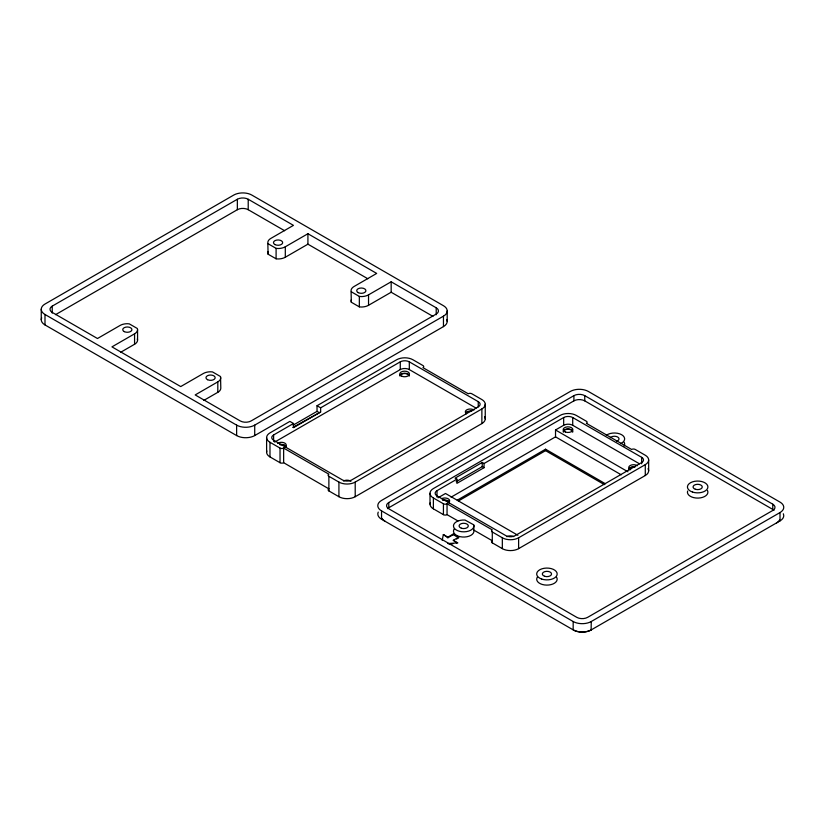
<?xml version="1.0" encoding="UTF-8"?>
<svg xmlns="http://www.w3.org/2000/svg" width="825" height="825" viewBox="0 0 825 825"><rect width="100%" height="100%" fill="white"/><g stroke="black" fill="none" stroke-linecap="round" stroke-linejoin="round"><path stroke-width="1.24" d="M442.21 540.416L443.345 534.538L447.862 537.158L453.296 534.023L458.721 537.158L453.296 540.292L456.916 543.005M52.233 313.098L52.233 306.127L237.352 199.258A7.673 4.434 0 0 1 248.212 199.258L293.442 225.369L270.827 238.425A10.24 5.909 0 0 0 267.826 242.612L268.084 254.193L276.097 258.813L278.066 258.968A10.24 5.909 0 0 0 285.306 257.235L307.921 244.179L367.816 278.757M55.584 314.645L237.352 209.705A7.673 4.434 0 0 1 248.212 209.705L284.615 230.722M52.233 306.127A7.673 4.434 0 0 0 52.233 312.397L97.474 338.518L120.089 325.452A10.24 5.909 0 0 1 127.328 323.72L129.298 323.874L137.311 328.494L137.569 329.639A10.24 5.909 0 0 1 134.568 333.816L111.953 346.871L180.716 386.574L203.332 373.508A10.24 5.909 0 0 1 210.571 371.786L212.53 371.931L220.543 376.561L220.801 388.142A10.24 5.909 0 0 1 217.81 392.318L203.806 400.403M268.084 243.746L276.097 248.366L278.066 248.521A10.24 5.909 0 0 0 285.306 246.788L307.921 233.733L376.685 273.426L354.069 286.492A10.24 5.909 0 0 0 351.068 290.668L351.326 302.249L359.339 306.869L361.298 307.024A10.24 5.909 0 0 0 368.538 305.291L391.163 292.236L432.919 316.346M120.563 352.347L134.568 344.262A10.24 5.909 0 0 0 137.569 340.086L137.569 329.639M220.801 377.695A10.24 5.909 0 0 1 217.81 381.872L195.185 394.927L240.25 420.946A7.673 4.434 0 0 0 251.099 420.946L436.219 314.067A7.673 4.434 0 0 0 436.219 307.797L391.163 281.789L368.538 294.845A10.24 5.909 0 0 1 361.298 296.577L359.339 296.423L351.326 291.802M44.993 314.49L236.631 425.123A12.798 7.384 0 0 0 254.719 425.123L443.458 316.161A12.798 7.384 0 0 0 443.458 305.714L251.831 195.071A12.798 7.384 0 0 0 233.733 195.071L44.993 304.043A12.798 7.384 0 0 0 44.993 314.49L44.993 324.937L236.631 435.569A12.798 7.384 0 0 0 254.719 435.569L443.458 326.607A12.798 7.384 0 0 0 446.768 319.471M293.143 425.153L317.027 411.366L317.027 405.725L396.65 359.752A11.519 6.652 0 0 1 412.933 359.752L422.978 365.558A2.558 1.475 0 0 1 422.978 367.641L468.218 393.762A2.558 1.475 0 0 1 471.828 393.762L481.872 399.558A11.519 6.652 0 0 1 481.872 408.963L481.872 423.586L355.204 496.722A11.519 6.652 0 0 1 338.92 496.722L328.876 490.916A2.558 1.475 0 0 1 328.762 488.905M273.601 434.971L293.504 423.483L293.504 427.659L320.647 411.995L320.647 407.818L400.269 361.845A6.394 3.692 0 0 1 409.313 361.845L478.252 401.651A6.394 3.692 0 0 1 478.252 406.869L351.594 480.006A6.394 3.692 0 0 1 342.54 480.006L273.601 440.199A6.394 3.692 0 0 1 273.601 434.971L273.601 441.416M292.782 427.453L320.647 411.995M274.663 442.097L400.269 369.579A6.394 3.692 0 0 1 409.313 369.579L476.035 408.097M293.504 423.483L289.884 421.4L269.981 432.888A11.519 6.652 0 0 0 269.981 442.293L280.026 448.088A2.558 1.475 0 0 0 283.645 448.088L328.876 474.2A2.558 1.475 0 0 0 328.876 476.293L338.92 482.089A11.519 6.652 0 0 0 355.204 482.089L481.872 408.963M388.781 502.518L573.901 395.649A7.673 4.434 0 0 1 584.75 395.649L772.767 504.188A7.673 4.434 0 0 1 772.767 510.458L587.648 617.337A7.673 4.434 0 0 1 576.788 617.337L388.781 508.788A7.673 4.434 0 0 1 388.781 502.518L388.781 507.746A7.673 4.434 0 0 0 387.564 508.664M388.781 507.746L573.901 400.868A7.673 4.434 0 0 1 584.75 400.868L772.767 509.417A7.673 4.434 0 0 1 773.984 510.335M484.048 463.506L482.243 462.454L455.101 478.129L456.906 479.17L456.906 483.357L484.048 467.682L484.048 463.506L563.671 417.532A6.394 3.692 0 0 1 572.715 417.532L641.664 457.339L641.664 463.784M437.002 497.104L437.002 490.669L456.906 479.17M456.184 481.676L482.243 466.641L484.048 467.682M438.065 497.784L445.51 493.484L517.925 535.301M451.069 497.176L555.524 436.858L555.524 429.969L563.671 425.267A6.394 3.692 0 0 1 572.715 425.267L639.437 463.784M457.256 500.177L545.562 449.202L605.488 483.801M458.36 501.002L545.562 450.656L604.385 484.626M443.345 534.538L447.862 537.776L453.296 534.641L458.721 537.776L456.545 539.034M433.383 497.98L443.427 503.776A2.558 1.475 0 0 0 447.047 503.776L492.288 529.898A2.558 1.475 0 0 0 492.288 531.981L502.332 537.787A11.519 6.652 0 0 0 518.616 537.787L645.284 464.65A11.519 6.652 0 0 0 645.284 455.245L635.24 449.45A2.558 1.475 0 0 0 631.62 449.45L586.379 423.328A2.558 1.475 0 0 0 586.379 421.245L576.335 415.449A11.519 6.652 0 0 0 560.051 415.449L433.383 488.575A11.519 6.652 0 0 0 433.383 497.98L433.383 508.839L443.427 514.645A2.558 1.475 0 0 0 447.047 514.645L457.947 520.936M492.061 540.901A2.558 1.475 0 0 0 492.288 542.85L502.332 548.646A11.519 6.652 0 0 0 518.616 548.646L645.284 475.52A11.519 6.652 0 0 0 648.038 468.683M381.542 510.881L573.169 621.514A12.798 7.384 0 0 0 591.267 621.514L780.007 512.552A12.798 7.384 0 0 0 780.007 502.105L588.369 391.463A12.798 7.384 0 0 0 570.281 391.463L381.542 500.435A12.798 7.384 0 0 0 381.542 510.881L381.542 519.234L573.334 629.96A12.571 7.26 0 0 0 591.113 629.96L780.007 520.905A12.798 7.384 0 0 0 783.317 513.769M591.113 629.96L591.267 621.514M447.789 543.541L457.813 542.902L453.296 540.292M449.048 544.087L452.801 543.85M555.524 429.969L627.949 471.776M555.524 436.858L621.266 474.818M317.027 405.725L320.647 407.818M317.027 411.366L318.842 412.407M473.756 524.834L465.032 520.059A10.24 5.909 0 0 0 453.472 525.669A10.24 5.909 0 0 0 464.145 531.826A10.24 5.909 0 0 0 473.849 525.154L473.849 530.372A10.24 5.909 0 0 1 462.361 537.003A10.24 5.909 0 0 1 454.245 528.887M473.756 530.062L492.288 540.757M266.826 450.914A11.519 6.652 0 0 0 269.981 456.916L280.026 462.712A2.558 1.475 0 0 0 283.645 462.712L328.876 488.833M351.326 302.249L351.068 301.115A10.24 5.909 0 0 1 351.419 299.588M268.084 254.193L267.826 253.058A10.24 5.909 0 0 1 268.177 251.522M137.311 338.951L137.569 340.086M780.007 512.552L780.007 520.905M772.767 504.188L772.767 509.417M648.656 459.948L648.656 470.817M645.284 464.65L645.284 475.52M584.75 395.649L584.75 400.868M573.901 395.649L573.901 400.868M573.169 621.514L573.169 629.877A12.798 7.384 0 0 0 591.267 629.877M572.715 417.532L572.715 425.267M563.671 417.532L563.671 425.267M545.562 449.202L545.562 450.656M518.616 537.787L518.616 548.646M502.332 537.787L502.332 548.646M492.288 531.981L492.288 542.85M485.244 404.26L485.244 418.883M482.243 462.454L482.243 466.641M478.252 401.651L478.252 406.808M453.296 534.023L453.296 534.641M447.862 537.158L447.862 537.776M447.202 310.932L447.202 321.379M447.047 503.776L447.047 514.645M443.458 316.161L443.458 326.607M443.427 503.776L443.427 514.645M436.219 307.797L436.219 314.768M430.011 493.278L430.011 504.147M409.313 361.845L409.313 369.579M400.269 361.845L400.269 369.579M391.163 281.789L391.163 292.236M368.538 294.845L368.538 305.291M359.339 296.423L359.339 306.869M355.204 482.089L355.204 496.722M338.92 482.089L338.92 496.722M328.876 476.293L328.876 490.916M307.921 233.733L307.921 244.179M285.306 246.788L285.306 257.235M283.645 448.088L283.645 462.712M280.026 448.088L280.026 462.712M276.097 248.366L276.097 258.813M269.981 442.293L269.981 456.916M266.609 437.59L266.609 452.213M254.719 425.123L254.719 435.569M248.212 199.258L248.212 209.705M237.352 199.258L237.352 209.705M236.631 425.123L236.631 435.569M217.81 381.872L217.81 392.318M134.568 333.816L134.568 344.262M41.25 309.262L41.25 319.708M707.458 490.452A10.24 5.909 0 0 1 698.208 498.083A10.24 5.909 0 0 1 687.617 491.05M556.493 577.087A10.24 5.909 0 0 1 546.758 585.111A10.24 5.909 0 0 1 537.508 576.892M606.313 435.301A10.23 5.909 0 0 1 621.658 434.723A10.23 5.909 0 0 1 620.658 443.582M610.304 437.724A4.61 2.661 0 0 1 617.585 436.961A4.61 2.661 0 0 1 616.729 441.2M441.643 498.661A4.857 2.805 0 0 1 448.398 498.919A4.857 2.805 0 0 1 448.161 502.817M442.633 500.373A4.857 2.805 0 0 1 449.388 501.982M629.269 469.776A4.352 2.516 0 0 1 634.734 467.187M563.671 431.908A4.352 2.516 0 0 1 568.012 429.227A4.352 2.516 0 0 1 572.354 431.908M444.221 500.404A4.352 2.516 0 0 1 449.14 502.889M563.166 431.929A4.857 2.805 0 0 1 568.012 428.938A4.857 2.805 0 0 1 572.87 431.929M630.651 469.755A4.857 2.805 0 0 1 630.104 465.578A4.857 2.805 0 0 1 637.354 465.733M381.542 519.234A12.798 7.384 0 0 1 378.232 512.098M628.836 469.064A4.857 2.805 0 0 1 634.868 466.898M506.942 536.683A4.857 2.805 0 0 1 513.707 536.621M433.383 508.839A11.519 6.652 0 0 1 430.238 502.848M437.002 490.669A6.394 3.692 0 0 0 437.002 495.887L505.952 535.693A6.394 3.692 0 0 0 514.996 535.693L641.664 462.557A6.394 3.692 0 0 0 641.664 457.339M779.553 520.111A12.571 7.26 0 0 1 779.264 520.554M778.924 520.987A12.571 7.26 0 0 1 778.542 521.4M778.109 521.802A12.571 7.26 0 0 1 776.542 522.906M385.007 521.235A12.571 7.26 0 0 1 383.439 520.132M383.006 519.729A12.571 7.26 0 0 1 382.625 519.317M382.284 518.884A12.571 7.26 0 0 1 381.996 518.44M624.113 442.221A10.23 5.909 0 0 1 624.123 446.016M279.984 444.819A4.352 2.516 0 0 1 285.698 447.532M280.118 444.489A4.857 2.805 0 0 1 286.151 446.655M466.558 413.696A4.857 2.805 0 0 1 467.043 409.695A4.857 2.805 0 0 1 473.952 410.046M465.713 412.851A4.857 2.805 0 0 1 471.766 411.262M277.592 443.355A4.857 2.805 0 0 1 284.883 443.159A4.857 2.805 0 0 1 284.274 447.367M484.636 416.749A11.519 6.652 0 0 1 481.872 423.586M343.53 480.996A4.857 2.805 0 0 1 350.914 481.336M465.867 413.758A4.352 2.516 0 0 1 470.776 411.438M400.3 375.726A4.352 2.516 0 0 1 404.611 373.539A4.352 2.516 0 0 1 408.922 375.726M399.754 375.87A4.857 2.805 0 0 1 404.611 373.251A4.857 2.805 0 0 1 409.458 375.87M44.993 324.937A12.798 7.384 0 0 1 41.683 317.8M544.613 576.273A4.61 2.661 0 0 0 551.543 573.994A4.61 2.661 0 0 0 544.655 571.673A4.61 2.661 0 0 0 544.613 576.273M541.664 579.047A10.24 5.909 0 0 0 557.174 574.087A10.24 5.909 0 0 0 541.973 568.807A10.24 5.909 0 0 0 541.664 579.047M692.546 492.071A10.24 5.909 0 0 0 707.902 486.956A10.24 5.909 0 0 0 692.546 481.841A10.24 5.909 0 0 0 692.546 492.071M695.351 489.256A4.61 2.661 0 0 0 702.271 486.967A4.61 2.661 0 0 0 695.382 484.646A4.61 2.661 0 0 0 695.351 489.256M461.392 528.227A4.61 2.661 0 0 0 468.301 525.927A4.61 2.661 0 0 0 461.392 523.617A4.61 2.661 0 0 0 461.392 528.227M565.476 432.052A4.857 2.805 0 0 0 572.88 429.722A4.857 2.805 0 0 0 565.692 427.185A4.857 2.805 0 0 0 565.476 432.052M402.074 376.355A4.857 2.805 0 0 0 409.468 374.034A4.857 2.805 0 0 0 402.291 371.498A4.857 2.805 0 0 0 402.074 376.355M124.297 331.629A4.61 2.661 0 0 0 131.845 330.155A4.61 2.661 0 0 0 125.854 327.113A4.61 2.661 0 0 0 124.297 331.629M207.529 379.686A4.61 2.661 0 0 0 215.088 378.211A4.61 2.661 0 0 0 209.086 375.169A4.61 2.661 0 0 0 207.529 379.686M358.267 292.669A4.61 2.661 0 0 0 365.826 291.184A4.61 2.661 0 0 0 359.824 288.152A4.61 2.661 0 0 0 358.267 292.669M275.024 244.612A4.61 2.661 0 0 0 282.583 243.127A4.61 2.661 0 0 0 276.581 240.096A4.61 2.661 0 0 0 275.024 244.612"/></g></svg>
